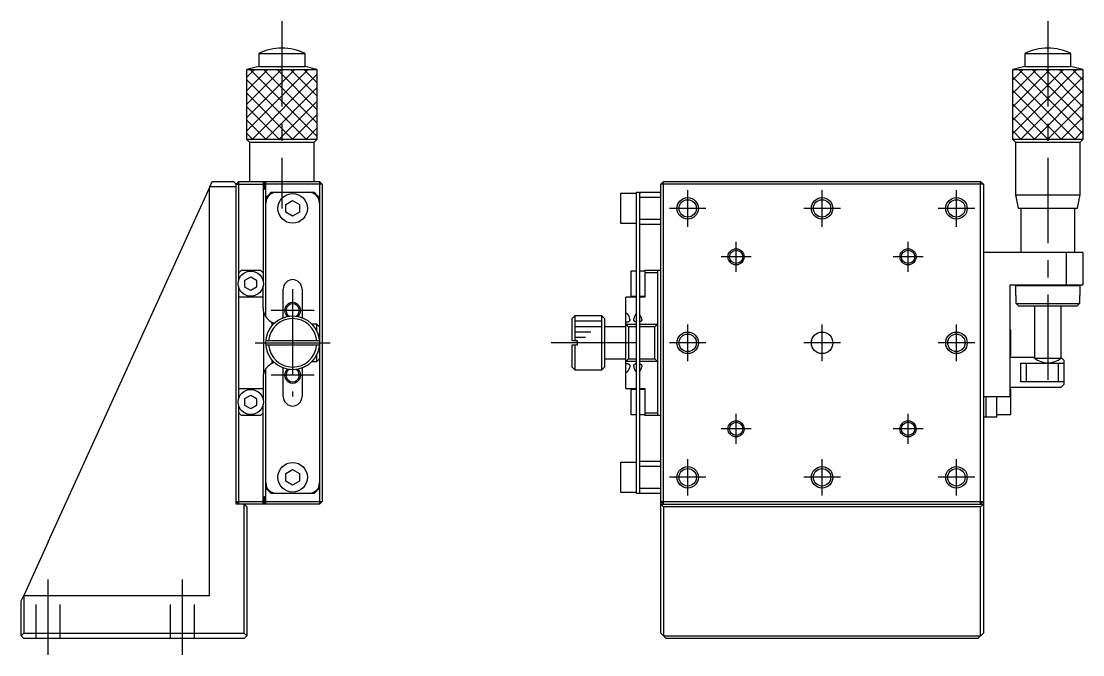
# Model space of a CAD drawing. Extents: x 0 to 442, y -8 to 310.
# Drawn here: x 0 to 197.5, y 102.1 to 219.9 of the extents above; entities that cross this region are included whole.
import ezdxf

# ---------------------------------------------------------------- set-up
doc = ezdxf.new("R2010")
doc.units = 0
doc.header["$LTSCALE"] = 0.5
doc.linetypes.add('CENTER', pattern=[50.8, 31.75, -6.35, 6.35, -6.35])
doc.linetypes.add('DASHED', pattern=[19.05, 12.7, -6.35])
for name, color, linetype in [('MSM_CENTER', 1, 'CENTER'), ('MSM_CONTINUOUS', 7, 'CONTINUOUS'), ('MSM_DASHED', 4, 'DASHED'), ('MSM_NARROW', 5, 'CONTINUOUS')]:
    doc.layers.add(name, color=color, linetype=linetype)

msp = doc.modelspace()

# ---------------------------------------------------------------- linework, layer by layer
at = {"layer": 'MSM_CENTER'}
for p, q in [((48.5, 219.900004), (48.5, 185.099996)), ((191, 219.900004), (191, 151.400005)), ((124, 181.699996), (124, 188.499996)), ((149, 181.699996), (149, 188.499996)), ((174, 181.699996), (174, 188.499996)), ((127.4, 185.099996), (120.6, 185.099996)), ((152.4, 185.099996), (145.6, 185.099996)), ((177.4, 185.099996), (170.6, 185.099996)), ((133, 173.299996), (133, 178.899996)), ((165, 173.299996), (165, 178.899996)), ((135.8, 176.099996), (130.2, 176.099996)), ((167.8, 176.099996), (162.2, 176.099996)), ((50.5, 170.099994), (50.5, 150.099998)), ((54.499999, 166.099995), (46.5, 166.099995)), ((124, 156.699996), (124, 163.499996)), ((149, 156.699996), (149, 163.499996)), ((174, 156.699996), (174, 163.499996)), ((43.5, 160.099996), (57.5, 160.099996)), ((114.5, 160.099996), (97.5, 160.099996)), ((127.4, 160.099996), (120.6, 160.099996)), ((152.4, 160.099996), (145.6, 160.099996)), ((177.4, 160.099996), (170.6, 160.099996)), ((54.499999, 154.099998), (46.5, 154.099998)), ((133, 141.299996), (133, 146.899996)), ((165, 141.299996), (165, 146.899996)), ((135.8, 144.099996), (130.2, 144.099996)), ((167.8, 144.099996), (162.2, 144.099996)), ((124, 131.699996), (124, 138.499996)), ((149, 131.699996), (149, 138.499996)), ((174, 131.699996), (174, 138.499996)), ((127.4, 135.099996), (120.6, 135.099996)), ((152.4, 135.099996), (145.6, 135.099996)), ((177.4, 135.099996), (170.6, 135.099996)), ((5, 102.099996), (5, 116.099996)), ((30, 102.099996), (30, 116.099996))]:
    msp.add_line(p, q, dxfattribs=at)
at = {"layer": 'MSM_CONTINUOUS'}
for p, q in [((44.2, 213.900003), (52.8, 213.900003)), ((44.2, 213.900003), (44.2, 211.489492)), ((52.8, 211.489492), (52.8, 213.900003)), ((186.7, 213.900003), (195.3, 213.900003)), ((186.7, 213.900003), (186.7, 211.489492)), ((195.3, 211.489492), (195.3, 213.900003)), ((44.2, 211.489492), (42.000001, 210.900004)), ((44.2, 211.489492), (52.8, 211.489492)), ((54.999999, 210.900004), (52.8, 211.489492)), ((186.7, 211.489492), (184.500001, 210.900004)), ((186.7, 211.489492), (195.3, 211.489492)), ((197.499999, 210.900004), (195.3, 211.489492)), ((42.000001, 210.900004), (54.999999, 210.900004)), ((42.000001, 197.900003), (42.000001, 210.900004)), ((54.999999, 210.900004), (54.999999, 197.900003)), ((184.500001, 210.900004), (197.499999, 210.900004)), ((184.500001, 197.900003), (184.500001, 210.900004)), ((197.499999, 210.900004), (197.499999, 197.900003)), ((42.000001, 197.900003), (42.500004, 197.400001)), ((54.999999, 197.900003), (42.000001, 197.900003)), ((54.499996, 197.400001), (54.999999, 197.900003)), ((184.500001, 197.900003), (185.000004, 197.400001)), ((197.499999, 197.900003), (184.500001, 197.900003)), ((196.999996, 197.400001), (197.499999, 197.900003)), ((42.500004, 197.400001), (54.499996, 197.400001)), ((42.500004, 197.400001), (42.500004, 190.099996)), ((54.499996, 190.099996), (54.499996, 197.400001)), ((185.000004, 197.400001), (196.999996, 197.400001)), ((185.000004, 197.400001), (185.000004, 187.649996)), ((196.999996, 187.649996), (196.999996, 197.400001)), ((35.090922, 189.099996), (35.546648, 190.099996)), ((35.546648, 190.099996), (39.5, 190.099996)), ((40, 189.599996), (39.5, 190.099996)), ((40, 189.599996), (40.5, 190.099996)), ((40.5, 171.926132), (40.5, 190.099996)), ((40.5, 190.099996), (55.5, 190.099996)), ((45, 190.099996), (45, 171.582179)), ((45.25, 188.699996), (45.25, 190.099996)), ((45.5, 164.941784), (45.5, 190.099996)), ((55.5, 190.099996), (55.5, 130.099996)), ((56, 189.599996), (55.5, 190.099996)), ((119.5, 190.099996), (119, 189.599996)), ((119.5, 190.099996), (178.5, 190.099996)), ((119.5, 130.099996), (119.5, 190.099996)), ((179, 189.599996), (178.5, 190.099996)), ((178.5, 130.099996), (178.5, 190.099996)), ((5.012989, 123.099996), (35, 188.900487)), ((35.090922, 189.099996), (35, 188.900487)), ((35, 113.099996), (35, 188.900487)), ((40, 189.099996), (35.090922, 189.099996)), ((40, 189.599996), (45, 189.599996)), ((40, 130.099996), (40, 189.599996)), ((45.25, 188.699996), (45.5, 188.699996)), ((56, 189.599996), (45.5, 189.599996)), ((46.3, 187.899996), (45.5, 187.099996)), ((46.3, 187.899996), (46.5, 188.099996)), ((46.62822, 187.899996), (46.3, 187.899996)), ((46.5, 188.099996), (54.5, 188.099996)), ((54.7, 187.899996), (54.37178, 187.899996)), ((54.5, 188.099996), (54.7, 187.899996)), ((55.5, 187.099996), (54.7, 187.899996)), ((56, 189.599996), (56, 130.599996)), ((111.5, 187.849996), (111.5, 182.349996)), ((114.5, 187.849996), (111.5, 187.849996)), ((114.5, 188.099996), (115, 188.099996)), ((114.5, 132.099996), (114.5, 188.099996)), ((115.2, 188.099996), (115, 187.899996)), ((115, 188.099996), (115, 132.099996)), ((115.2, 188.099996), (118.8, 188.099996)), ((119, 187.899996), (118.8, 188.099996)), ((179, 189.599996), (119, 189.599996)), ((119, 106.099996), (119, 189.599996)), ((179, 189.599996), (179, 106.099996)), ((185.000004, 187.649996), (196.999996, 187.649996)), ((185.000004, 187.649996), (185.500003, 185.149997)), ((196.499997, 185.149997), (196.999996, 187.649996)), ((49.25, 185.821684), (50.5, 186.543372)), ((49.25, 184.378309), (49.25, 185.821684)), ((50.5, 186.543372), (51.75, 185.821684)), ((51.75, 185.821684), (51.75, 184.378309)), ((119, 187.099996), (115, 187.099996)), ((50.5, 183.656621), (49.25, 184.378309)), ((51.75, 184.378309), (50.5, 183.656621)), ((185.500003, 185.149997), (196.499997, 185.149997)), ((186, 185.149997), (186, 176.899997)), ((196, 176.899997), (196, 185.149997)), ((111.5, 182.349996), (114.5, 182.349996)), ((115, 183.099996), (119, 183.099996)), ((115, 182.299996), (115.2, 182.099996)), ((118.8, 182.099996), (115.2, 182.099996)), ((118.8, 182.099996), (119, 182.299996)), ((197.5, 176.899996), (179, 176.899996)), ((194.5, 170.899996), (194.5, 176.899996)), ((197.5, 176.899996), (197.5, 170.899996)), ((40.5, 173.099996), (41, 173.599996)), ((41, 173.599996), (44.5, 173.599996)), ((41.6, 171.735082), (42.7, 172.370167)), ((42.7, 172.370167), (43.8, 171.735082)), ((44.5, 173.599996), (45, 173.099996)), ((113.4, 173.449996), (113.4, 168.749996)), ((114.5, 173.449996), (113.4, 173.449996)), ((116, 173.449996), (115, 173.449996)), ((116, 173.599996), (119, 173.599996)), ((116, 173.599996), (116, 168.599996)), ((118.4, 173.099996), (116, 173.099996)), ((118.4, 173.599996), (118.4, 146.599996)), ((40.5, 149.926132), (40.5, 170.273861)), ((41.6, 170.464911), (41.6, 171.735082)), ((42.7, 169.829826), (41.6, 170.464911)), ((43.8, 170.464911), (42.7, 169.829826)), ((43.8, 171.735082), (43.8, 170.464911)), ((45, 166.599996), (45, 170.617814)), ((48.75, 164.783745), (48.75, 170.099996)), ((52.25, 170.099996), (52.25, 164.783745)), ((184, 150.099996), (184, 170.899996)), ((184, 170.899996), (197.5, 170.899996)), ((185.2, 170.899996), (185, 170.699996)), ((197, 170.699997), (185, 170.699996)), ((185, 170.699996), (185, 168.899996)), ((197, 170.699997), (196.8, 170.899997)), ((197, 168.899997), (197, 170.699997)), ((45, 168.599996), (40.5, 168.599996)), ((112.5, 151.599996), (112.5, 168.599996)), ((114.5, 168.599996), (112.5, 168.599996)), ((113.4, 168.749996), (114.5, 168.749996)), ((115, 168.749996), (116, 168.749996)), ((116, 168.599996), (115, 168.599996)), ((185.08392, 168.899996), (185, 168.899996)), ((185.08392, 167.399996), (185.08392, 168.899996)), ((197, 168.899997), (196.91608, 168.899997)), ((196.91608, 168.899997), (196.91608, 167.399997)), ((185.08392, 167.399996), (196.91608, 167.399997)), ((185.591673, 166.899996), (185.08392, 167.399996)), ((196.408327, 166.899997), (185.591673, 166.899996)), ((188.500004, 166.899997), (188.500004, 157.277506)), ((193.499996, 157.277506), (193.499996, 166.899997)), ((196.91608, 167.399997), (196.408327, 166.899997)), ((45.15, 154.536746), (45.15, 165.663247)), ((103, 165.099996), (102.5, 164.599996)), ((102.5, 160.499996), (102.5, 164.599996)), ((103, 165.099996), (103, 160.499996)), ((108, 165.099996), (103, 165.099996)), ((108, 155.099996), (108, 165.099996)), ((108.5, 164.599996), (108, 165.099996)), ((108.5, 164.599996), (108.5, 155.599996)), ((112.5, 165.663247), (112.613372, 165.637425)), ((112.636358, 163.927246), (112.602603, 163.924477)), ((112.613372, 165.637425), (112.702133, 165.582688)), ((112.667101, 163.930502), (112.636358, 163.927246)), ((112.697564, 163.934448), (112.667101, 163.930502)), ((112.727658, 163.939077), (112.697564, 163.934448)), ((112.702133, 165.582688), (112.79381, 165.497819)), ((112.757293, 163.944382), (112.727658, 163.939077)), ((112.786379, 163.950355), (112.757293, 163.944382)), ((112.814828, 163.956987), (112.786379, 163.950355)), ((112.842549, 163.964273), (112.814828, 163.956987)), ((112.869452, 163.972204), (112.842549, 163.964273)), ((112.899829, 163.982307), (112.869452, 163.972204)), ((112.929175, 163.993351), (112.899829, 163.982307)), ((112.957418, 164.005302), (112.929175, 163.993351)), ((112.984486, 164.018128), (112.957418, 164.005302)), ((113.010306, 164.031797), (112.984486, 164.018128)), ((113.034805, 164.046278), (113.010306, 164.031797)), ((113.057913, 164.061538), (113.034805, 164.046278)), ((113.079555, 164.077545), (113.057913, 164.061538)), ((113.102416, 164.096669), (113.079555, 164.077545)), ((113.123554, 164.116808), (113.102416, 164.096669)), ((113.142971, 164.137898), (113.123554, 164.116808)), ((113.160668, 164.159875), (113.142971, 164.137898)), ((113.17665, 164.182674), (113.160668, 164.159875)), ((113.190917, 164.206232), (113.17665, 164.182674)), ((113.203473, 164.230485), (113.190917, 164.206232)), ((113.218383, 164.26584), (113.203473, 164.230485)), ((113.230255, 164.302596), (113.218383, 164.26584)), ((113.239219, 164.340602), (113.230255, 164.302596)), ((113.245409, 164.379709), (113.239219, 164.340602)), ((113.248956, 164.419765), (113.245409, 164.379709)), ((113.25, 164.457598), (113.248956, 164.419765)), ((113.95, 164.457714), (113.960775, 164.589755)), ((113.950304, 164.436834), (113.95, 164.457714)), ((113.95234, 164.401288), (113.950304, 164.436834)), ((113.95638, 164.366381), (113.95234, 164.401288)), ((113.962511, 164.332219), (113.95638, 164.366381)), ((113.970818, 164.298907), (113.962511, 164.332219)), ((113.98139, 164.266553), (113.970818, 164.298907)), ((113.994311, 164.235261), (113.98139, 164.266553)), ((114.00967, 164.20514), (113.994311, 164.235261)), ((114.024084, 164.181466), (114.00967, 164.20514)), ((114.040269, 164.158554), (114.024084, 164.181466)), ((114.058221, 164.136469), (114.040269, 164.158554)), ((114.077936, 164.115277), (114.058221, 164.136469)), ((114.099411, 164.095043), (114.077936, 164.115277)), ((114.12264, 164.075834), (114.099411, 164.095043)), ((114.142771, 164.061044), (114.12264, 164.075834)), ((114.164129, 164.046902), (114.142771, 164.061044)), ((114.186663, 164.033436), (114.164129, 164.046902)), ((114.210321, 164.020672), (114.186663, 164.033436)), ((114.235052, 164.008637), (114.210321, 164.020672)), ((114.260803, 163.997359), (114.235052, 164.008637)), ((114.287522, 163.986863), (114.260803, 163.997359)), ((114.315316, 163.977115), (114.287522, 163.986863)), ((114.344137, 163.968114), (114.315316, 163.977115)), ((114.373881, 163.959874), (114.344137, 163.968114)), ((114.404444, 163.952406), (114.373881, 163.959874)), ((114.435721, 163.945725), (114.404444, 163.952406)), ((114.467607, 163.939842), (114.435721, 163.945725)), ((114.5, 163.93477), (114.467607, 163.939842)), ((115.03228, 163.961457), (115, 163.953391)), ((115.063626, 163.970409), (115.03228, 163.961457)), ((115.093856, 163.980225), (115.063626, 163.970409)), ((115.123093, 163.990959), (115.093856, 163.980225)), ((115.151265, 164.002582), (115.123093, 163.990959)), ((115.178299, 164.015063), (115.151265, 164.002582)), ((115.204123, 164.028372), (115.178299, 164.015063)), ((115.228664, 164.042478), (115.204123, 164.028372)), ((115.251851, 164.05735), (115.228664, 164.042478)), ((115.273611, 164.072959), (115.251851, 164.05735)), ((115.296654, 164.091621), (115.273611, 164.072959)), ((115.318014, 164.111285), (115.296654, 164.091621)), ((115.337691, 164.131888), (115.318014, 164.111285)), ((115.355683, 164.153369), (115.337691, 164.131888)), ((115.37199, 164.175665), (115.355683, 164.153369)), ((115.386611, 164.198715), (115.37199, 164.175665)), ((115.399546, 164.222456), (115.386611, 164.198715)), ((115.413366, 164.252947), (115.399546, 164.222456)), ((115.424837, 164.284542), (115.413366, 164.252947)), ((115.434046, 164.317139), (115.424837, 164.284542)), ((115.441079, 164.350637), (115.434046, 164.317139)), ((115.446024, 164.384937), (115.441079, 164.350637)), ((115.448968, 164.419937), (115.446024, 164.384937)), ((115.449997, 164.455537), (115.448968, 164.419937)), ((115.45, 164.457589), (115.449997, 164.455537)), ((46.65, 163.920911), (46.65, 163.290216)), ((55, 163.599996), (54.070714, 163.599996)), ((55, 162.279446), (55, 163.599996)), ((55, 163.599996), (55.5, 163.099996)), ((112.5, 163.099996), (108.5, 163.099996)), ((112.534291, 163.921308), (112.5, 163.920911)), ((112.5, 163.599996), (113, 163.099996)), ((112.5, 163.599996), (114.5, 163.599996)), ((112.568536, 163.922497), (112.534291, 163.921308)), ((112.602603, 163.924477), (112.568536, 163.922497)), ((113, 163.099996), (113, 157.099996)), ((114.5, 163.099996), (113, 163.099996)), ((115, 163.599996), (118.4, 163.599996)), ((117.9, 163.099996), (115, 163.099996)), ((117.9, 163.099996), (118.4, 163.599996)), ((117.9, 157.099996), (117.9, 163.099996)), ((184.1, 162.449996), (184, 162.449996)), ((184.1, 157.749996), (184.1, 162.449996)), ((55.483974, 160.499996), (45.516026, 160.499996)), ((103.5, 160.499996), (102.5, 160.499996)), ((103.5, 159.699996), (103.5, 160.499996)), ((45.516026, 159.699996), (55.483974, 159.699996)), ((102.5, 155.599996), (102.5, 159.699996)), ((102.5, 159.699996), (103.5, 159.699996)), ((103, 159.699996), (103, 155.099996)), ((46.65, 156.909777), (46.65, 156.279082)), ((54.070714, 156.599996), (55, 156.599996)), ((55, 156.599996), (55, 157.920547)), ((55.5, 157.099996), (55, 156.599996)), ((108.5, 157.099996), (112.5, 157.099996)), ((113, 157.099996), (112.5, 156.599996)), ((114.5, 156.599996), (112.5, 156.599996)), ((112.5, 156.279082), (112.532724, 156.278717)), ((112.532724, 156.278717), (112.565464, 156.277623)), ((112.565464, 156.277623), (112.598106, 156.275803)), ((112.598106, 156.275803), (112.630535, 156.27326)), ((112.630535, 156.27326), (112.662638, 156.269998)), ((112.662638, 156.269998), (112.694301, 156.266019)), ((112.694301, 156.266019), (112.725409, 156.261326)), ((112.725409, 156.261326), (112.755946, 156.255908)), ((112.755946, 156.255908), (112.785963, 156.24975)), ((112.785963, 156.24975), (112.815373, 156.242863)), ((112.815373, 156.242863), (112.844089, 156.235261)), ((112.844089, 156.235261), (112.872024, 156.226956)), ((112.872024, 156.226956), (112.899089, 156.217959)), ((112.899089, 156.217959), (112.925197, 156.208283)), ((112.925197, 156.208283), (112.955145, 156.195805)), ((112.955145, 156.195805), (112.983787, 156.182314)), ((112.983787, 156.182314), (113.01105, 156.167852)), ((113, 157.099996), (114.5, 157.099996)), ((113.01105, 156.167852), (113.036861, 156.152461)), ((113.036861, 156.152461), (113.061147, 156.136181)), ((113.061147, 156.136181), (113.083835, 156.119054)), ((113.083835, 156.119054), (113.106721, 156.099449)), ((113.106721, 156.099449), (113.127827, 156.078816)), ((113.127827, 156.078816), (113.147153, 156.057223)), ((113.147153, 156.057223), (113.164699, 156.034738)), ((113.164699, 156.034738), (113.180464, 156.011427)), ((114.018016, 156.0089), (114.03494, 156.034279)), ((114.03494, 156.034279), (114.053915, 156.058583)), ((114.053915, 156.058583), (114.07127, 156.077904)), ((114.07127, 156.077904), (114.09016, 156.096516)), ((114.09016, 156.096516), (114.110549, 156.114374)), ((114.110549, 156.114374), (114.132404, 156.131432)), ((114.132404, 156.131432), (114.155689, 156.147646)), ((114.155689, 156.147646), (114.180369, 156.162971)), ((114.180369, 156.162971), (114.20641, 156.177361)), ((114.20641, 156.177361), (114.230476, 156.189247)), ((114.230476, 156.189247), (114.255677, 156.20045)), ((114.255677, 156.20045), (114.281932, 156.210953)), ((114.281932, 156.210953), (114.30916, 156.220739)), ((114.30916, 156.220739), (114.33728, 156.22979)), ((114.33728, 156.22979), (114.366211, 156.238089)), ((114.366211, 156.238089), (114.395872, 156.245618)), ((114.395872, 156.245618), (114.426183, 156.252361)), ((114.426183, 156.252361), (114.450424, 156.257112)), ((114.450424, 156.257112), (114.475047, 156.261401)), ((114.475047, 156.261401), (114.5, 156.265223)), ((115, 157.099996), (117.9, 157.099996)), ((118.4, 156.599996), (115, 156.599996)), ((115, 156.246602), (115.031444, 156.238746)), ((115.031444, 156.238746), (115.062081, 156.230014)), ((115.062081, 156.230014), (115.091822, 156.220428)), ((115.091822, 156.220428), (115.120574, 156.210011)), ((115.120574, 156.210011), (115.148245, 156.198784)), ((115.148245, 156.198784), (115.174744, 156.186768)), ((115.174744, 156.186768), (115.19998, 156.173987)), ((115.19998, 156.173987), (115.227769, 156.158125)), ((115.227769, 156.158125), (115.253944, 156.141184)), ((115.253944, 156.141184), (115.278464, 156.123221)), ((115.278464, 156.123221), (115.301282, 156.104293)), ((115.301282, 156.104293), (115.322356, 156.084456)), ((115.322356, 156.084456), (115.34164, 156.06377)), ((115.34164, 156.06377), (115.360646, 156.040275)), ((115.360646, 156.040275), (115.377688, 156.015757)), ((118.4, 156.599996), (117.9, 157.099996)), ((184, 157.749996), (184.1, 157.749996)), ((188.500004, 157.349996), (184, 157.349996)), ((186, 152.849996), (186, 156.349996)), ((186, 156.349996), (194, 156.349996)), ((187, 156.349996), (187, 152.849996)), ((188.500004, 157.277506), (193.499996, 157.277506)), ((193, 152.849996), (193, 156.349996)), ((194, 156.849996), (193.5, 157.349996)), ((194, 156.849996), (194, 152.349996)), ((45.5, 130.099996), (45.5, 155.258086)), ((48.75, 150.099996), (48.75, 155.416248)), ((52.25, 155.416248), (52.25, 150.099996)), ((102.5, 155.599996), (103, 155.099996)), ((103, 155.099996), (108, 155.099996)), ((108, 155.099996), (108.5, 155.599996)), ((112.606696, 154.559662), (112.5, 154.536746)), ((112.703708, 154.618369), (112.606696, 154.559662)), ((112.79887, 154.708028), (112.703708, 154.618369)), ((113.180464, 156.011427), (113.194448, 155.987358)), ((113.194448, 155.987358), (113.209337, 155.956596)), ((113.209337, 155.956596), (113.221754, 155.924657)), ((113.221754, 155.924657), (113.23179, 155.891651)), ((113.23179, 155.891651), (113.239536, 155.857687)), ((113.25, 155.742342), (113.236795, 155.595228)), ((113.239536, 155.857687), (113.245083, 155.822872)), ((113.245083, 155.822872), (113.248523, 155.787315)), ((113.248523, 155.787315), (113.249947, 155.751124)), ((113.249947, 155.751124), (113.25, 155.742342)), ((113.95, 155.742269), (113.950899, 155.777472)), ((113.950899, 155.777472), (113.955006, 155.823867)), ((113.955006, 155.823867), (113.962657, 155.868794)), ((113.962657, 155.868794), (113.969972, 155.898301)), ((113.969972, 155.898301), (113.979122, 155.927147)), ((113.979122, 155.927147), (113.990151, 155.955251)), ((113.990151, 155.955251), (114.003101, 155.98253)), ((114.003101, 155.98253), (114.018016, 156.0089)), ((114.499969, 154.615681), (114.420456, 154.687312)), ((115.377688, 156.015757), (115.392802, 155.990295)), ((115.392802, 155.990295), (115.406019, 155.963967)), ((115.406019, 155.963967), (115.417375, 155.936852)), ((115.417375, 155.936852), (115.426902, 155.909027)), ((115.426902, 155.909027), (115.436735, 155.871529)), ((115.436735, 155.871529), (115.443754, 155.832804)), ((115.45, 155.742302), (115.441416, 155.625334)), ((115.443754, 155.832804), (115.448097, 155.792981)), ((115.448097, 155.792981), (115.449898, 155.752192)), ((115.449898, 155.752192), (115.45, 155.742302)), ((45, 153.599996), (45, 149.582179)), ((194, 152.849996), (186, 152.849996)), ((193.5, 151.849996), (194, 152.349996)), ((40.5, 151.599996), (45, 151.599996)), ((41.6, 149.735082), (42.7, 150.370167)), ((42.7, 150.370167), (43.8, 149.735082)), ((112.5, 151.599996), (114.5, 151.599996)), ((113.4, 151.449996), (113.4, 146.749996)), ((114.5, 151.449996), (113.4, 151.449996)), ((115, 151.599996), (116, 151.599996)), ((116, 151.449996), (115, 151.449996)), ((116, 151.599996), (116, 146.599996)), ((184, 151.849996), (193.5, 151.849996)), ((184.1, 151.449996), (184, 151.449996)), ((184.1, 146.749996), (184.1, 151.449996)), ((40.5, 130.099996), (40.5, 148.273861)), ((41.6, 148.464911), (41.6, 149.735082)), ((42.7, 147.829826), (41.6, 148.464911)), ((43.8, 148.464911), (42.7, 147.829826)), ((43.8, 149.735082), (43.8, 148.464911)), ((45, 130.099996), (45, 148.617814)), ((179, 150.099996), (184, 150.099996)), ((179.5, 146.299996), (179.5, 150.099996)), ((181.5, 146.299996), (181.5, 150.099996)), ((41, 146.599996), (40.5, 147.099996)), ((44.5, 146.599996), (41, 146.599996)), ((45, 147.099996), (44.5, 146.599996)), ((113.4, 146.749996), (114.5, 146.749996)), ((115, 146.749996), (116, 146.749996)), ((116, 147.099996), (118.4, 147.099996)), ((119, 146.599996), (116, 146.599996)), ((181.5, 146.299996), (179, 146.299996)), ((181.5, 146.749996), (184.1, 146.749996)), ((49.25, 135.821684), (50.5, 136.543372)), ((50.5, 136.543372), (51.75, 135.821684)), ((111.5, 137.849996), (111.5, 132.349996)), ((114.5, 137.849996), (111.5, 137.849996)), ((115.2, 138.099996), (115, 137.899996)), ((119, 137.099996), (115, 137.099996)), ((115.2, 138.099996), (118.8, 138.099996)), ((119, 137.899996), (118.8, 138.099996)), ((49.25, 134.378309), (49.25, 135.821684)), ((50.5, 133.656621), (49.25, 134.378309)), ((51.75, 134.378309), (50.5, 133.656621)), ((51.75, 135.821684), (51.75, 134.378309)), ((45.5, 133.099996), (46.3, 132.299996)), ((54.7, 132.299996), (55.5, 133.099996)), ((111.5, 132.349996), (114.5, 132.349996)), ((115, 133.099996), (119, 133.099996)), ((40, 130.599996), (45, 130.599996)), ((40, 130.599996), (40.5, 130.099996)), ((45.25, 130.099996), (45.25, 131.499996)), ((45.25, 131.499996), (45.5, 131.499996)), ((45.5, 130.599996), (56, 130.599996)), ((46.3, 132.299996), (46.62822, 132.299996)), ((46.5, 132.099996), (46.3, 132.299996)), ((54.5, 132.099996), (46.5, 132.099996)), ((54.37178, 132.299996), (54.7, 132.299996)), ((54.7, 132.299996), (54.5, 132.099996)), ((55.5, 130.099996), (56, 130.599996)), ((115, 132.099996), (114.5, 132.099996)), ((115, 132.299996), (115.2, 132.099996)), ((118.8, 132.099996), (115.2, 132.099996)), ((118.8, 132.099996), (119, 132.299996)), ((119, 130.599996), (179, 130.599996)), ((119, 130.599996), (119.5, 130.099996)), ((178.5, 130.099996), (179, 130.599996)), ((55.5, 130.099996), (40, 130.099996)), ((41.5, 106.099996), (41.5, 130.099996)), ((41.5, 130.099996), (42, 129.599996)), ((42, 129.599996), (42, 105.599996)), ((119, 130.099996), (119.5, 129.599996)), ((119, 130.099996), (179, 130.099996)), ((178.5, 129.599996), (119.5, 129.599996)), ((119.5, 129.599996), (119.5, 105.599996)), ((178.5, 129.599996), (179, 130.099996)), ((178.5, 105.599996), (178.5, 129.599996)), ((5.012989, 123.099996), (0.455726, 113.099996)), ((0, 112.099996), (0.455726, 113.099996)), ((0.455726, 113.099996), (35, 113.099996)), ((0.5, 113.099996), (0.5, 106.099996)), ((0, 105.599996), (0, 112.099996)), ((0.5, 106.099996), (0, 105.599996)), ((0, 105.599996), (0.5, 105.099996)), ((0.5, 106.099996), (41.5, 106.099996)), ((41.5, 105.099996), (0.5, 105.099996)), ((42, 105.599996), (41.5, 106.099996)), ((41.5, 105.099996), (42, 105.599996)), ((120, 105.099996), (119, 106.099996)), ((119.5, 105.599996), (178.5, 105.599996)), ((178, 105.099996), (120, 105.099996)), ((179, 106.099996), (178, 105.099996))]:
    msp.add_line(p, q, dxfattribs=at)
for centre, radius in [((50.5, 185.099996), 2.75), ((124, 185.099996), 1.621), ((149, 185.099996), 1.621), ((174, 185.099996), 1.621), ((133, 176.099996), 1.2295), ((165, 176.099996), 1.2295), ((42.7, 171.099996), 2.35), ((50.5, 160.099996), 5), ((149, 160.099996), 2), ((124, 160.099996), 1.621), ((174, 160.099996), 1.621), ((42.7, 149.099996), 2.35), ((133, 144.099996), 1.2295), ((165, 144.099996), 1.2295), ((50.5, 135.099996), 2.75), ((124, 135.099996), 1.621), ((149, 135.099996), 1.621), ((174, 135.099996), 1.621)]:
    msp.add_circle(centre, radius, dxfattribs=at)
for centre, radius, start, end in [((48.499998, 205.155002), 9.745001, 63.816202, 116.183785), ((191, 205.155002), 9.745001, 63.816209, 116.183791), ((47.5, 186.099996), 2, 90, 180), ((53.5, 186.099996), 2, 0, 90), ((50.5, 170.099996), 1.75, 0, 180), ((48, 166.599996), 3, 180, 198.194872), ((50.5, 166.099995), 1.2295, 302.00309312, 237.99691643), ((48.000012, 166.600007), 3.000015, 198.194989, 243.256199), ((50.5, 160.099996), 4.5, 5.099689, 174.900311), ((111.399918, 164.266385), 1.859937, 5.90079989, 41.4590073), ((115.806289, 164.232676), 1.879742, 134.02564064, 169.04943393), ((113.620253, 164.275178), 1.838817, 5.693117, 41.386932), ((48, 166.599996), 3, 243.256316, 252.096002), ((50.5, 160.099996), 4.5, 185.099689, 354.900311), ((48, 153.599996), 3, 107.903998, 180.00001985), ((191, 160.400001), 3.999997, 231.317811, 308.682189), ((50.5, 154.099997), 1.2295, 122.00334263, 57.99665737), ((111.299852, 155.999629), 1.978709, 319.25077852, 348.20700869), ((115.79413, 155.932277), 1.853893, 185.88266192, 222.18611397), ((113.486812, 156.002782), 1.990715, 319.47983532, 349.07029629), ((50.5, 150.099996), 1.75, 180, 0), ((47.5, 134.099996), 2, 180, 270), ((53.5, 134.099996), 2, 270, 0)]:
    msp.add_arc(centre, radius, start, end, dxfattribs=at)
at = {"layer": 'MSM_DASHED'}
for p, q in [((2.75, 105.099996), (2.75, 113.099996)), ((7.25, 105.099996), (7.25, 113.099996)), ((27.75, 105.099996), (27.75, 113.099996)), ((32.25, 105.099996), (32.25, 113.099996))]:
    msp.add_line(p, q, dxfattribs=at)
at = {"layer": 'MSM_NARROW'}
for p, q in [((42.000001, 209.500001), (43.400004, 210.900004)), ((42.000001, 207.000001), (45.900004, 210.900004)), ((42.000001, 204.500001), (48.400004, 210.900004)), ((42.000001, 202.000001), (50.900004, 210.900004)), ((42.000001, 199.500001), (53.400004, 210.900004)), ((42.599996, 210.900004), (54.999999, 198.500001)), ((43, 198), (54.999999, 209.999999)), ((45.099996, 210.900004), (54.999999, 201.000001)), ((47.599996, 210.900004), (54.999999, 203.500001)), ((50.099996, 210.900004), (54.999999, 206.000001)), ((52.599996, 210.900004), (54.999999, 208.500001)), ((184.500001, 209.000001), (186.400004, 210.900004)), ((184.500001, 206.500001), (188.900004, 210.900004)), ((184.500001, 204.000001), (191.400004, 210.900004)), ((184.500001, 201.500001), (193.900004, 210.900004)), ((184.500001, 199.000001), (196.400004, 210.900004)), ((184.500001, 209.499999), (196, 198)), ((185.599996, 210.900004), (197.499999, 199.000001)), ((186, 198), (197.499999, 209.499999)), ((188.099996, 210.900004), (197.499999, 201.500001)), ((190.599996, 210.900004), (197.499999, 204.000001)), ((193.099996, 210.900004), (197.499999, 206.500001)), ((195.599996, 210.900004), (197.499999, 209.000001)), ((42.000001, 208.999999), (53, 198)), ((45.5, 198), (54.999999, 207.499999)), ((42.000001, 206.499999), (50.5, 198)), ((184.500001, 206.999999), (193.5, 198)), ((188.5, 198), (197.499999, 206.999999)), ((42.000001, 203.999999), (48, 198)), ((48, 198), (54.999999, 204.999999)), ((184.500001, 204.499999), (191, 198)), ((191, 198), (197.499999, 204.499999)), ((42.000001, 201.499999), (45.5, 198)), ((50.5, 198), (54.999999, 202.499999)), ((184.500001, 201.999999), (188.5, 198)), ((193.5, 198), (197.499999, 201.999999)), ((53, 198), (54.999999, 199.999999)), ((184.500001, 199.499999), (186, 198)), ((196, 198), (197.499999, 199.499999)), ((42.000001, 198.999999), (43, 198)), ((42.900003, 197.900003), (43, 198)), ((43, 198), (43.099997, 197.900003)), ((45.400003, 197.900003), (45.5, 198)), ((45.5, 198), (45.599997, 197.900003)), ((47.900003, 197.900003), (48, 198)), ((48, 198), (48.099997, 197.900003)), ((50.400003, 197.900003), (50.5, 198)), ((50.5, 198), (50.599997, 197.900003)), ((52.900003, 197.900003), (53, 198)), ((53, 198), (53.099997, 197.900003)), ((185.900003, 197.900003), (186, 198)), ((186, 198), (186.099997, 197.900003)), ((188.400003, 197.900003), (188.5, 198)), ((188.5, 198), (188.599997, 197.900003)), ((190.900003, 197.900003), (191, 198)), ((191, 198), (191.099997, 197.900003)), ((193.400003, 197.900003), (193.5, 198)), ((193.5, 198), (193.599997, 197.900003)), ((195.900003, 197.900003), (196, 198)), ((196, 198), (196.099997, 197.900003)), ((108, 164.099996), (103, 164.099996)), ((108, 163.099996), (103, 163.099996)), ((106, 162.099996), (103, 162.099996)), ((105, 161.099996), (103, 161.099996))]:
    msp.add_line(p, q, dxfattribs=at)
for centre, radius in [((124, 185.099996), 2), ((149, 185.099996), 2), ((174, 185.099996), 2), ((133, 176.099996), 1.5), ((165, 176.099996), 1.5), ((124, 160.099996), 2), ((174, 160.099996), 2), ((133, 144.099996), 1.5), ((165, 144.099996), 1.5), ((124, 135.099996), 2), ((149, 135.099996), 2), ((174, 135.099996), 2)]:
    msp.add_circle(centre, radius, dxfattribs=at)
for centre, start, end in [((50.5, 166.099995), 312.59877162, 227.40123793), ((50.5, 154.099997), 132.59892801, 47.40107199)]:
    msp.add_arc(centre, 1.5, start, end, dxfattribs=at)

doc.saveas('drawing.dxf')
